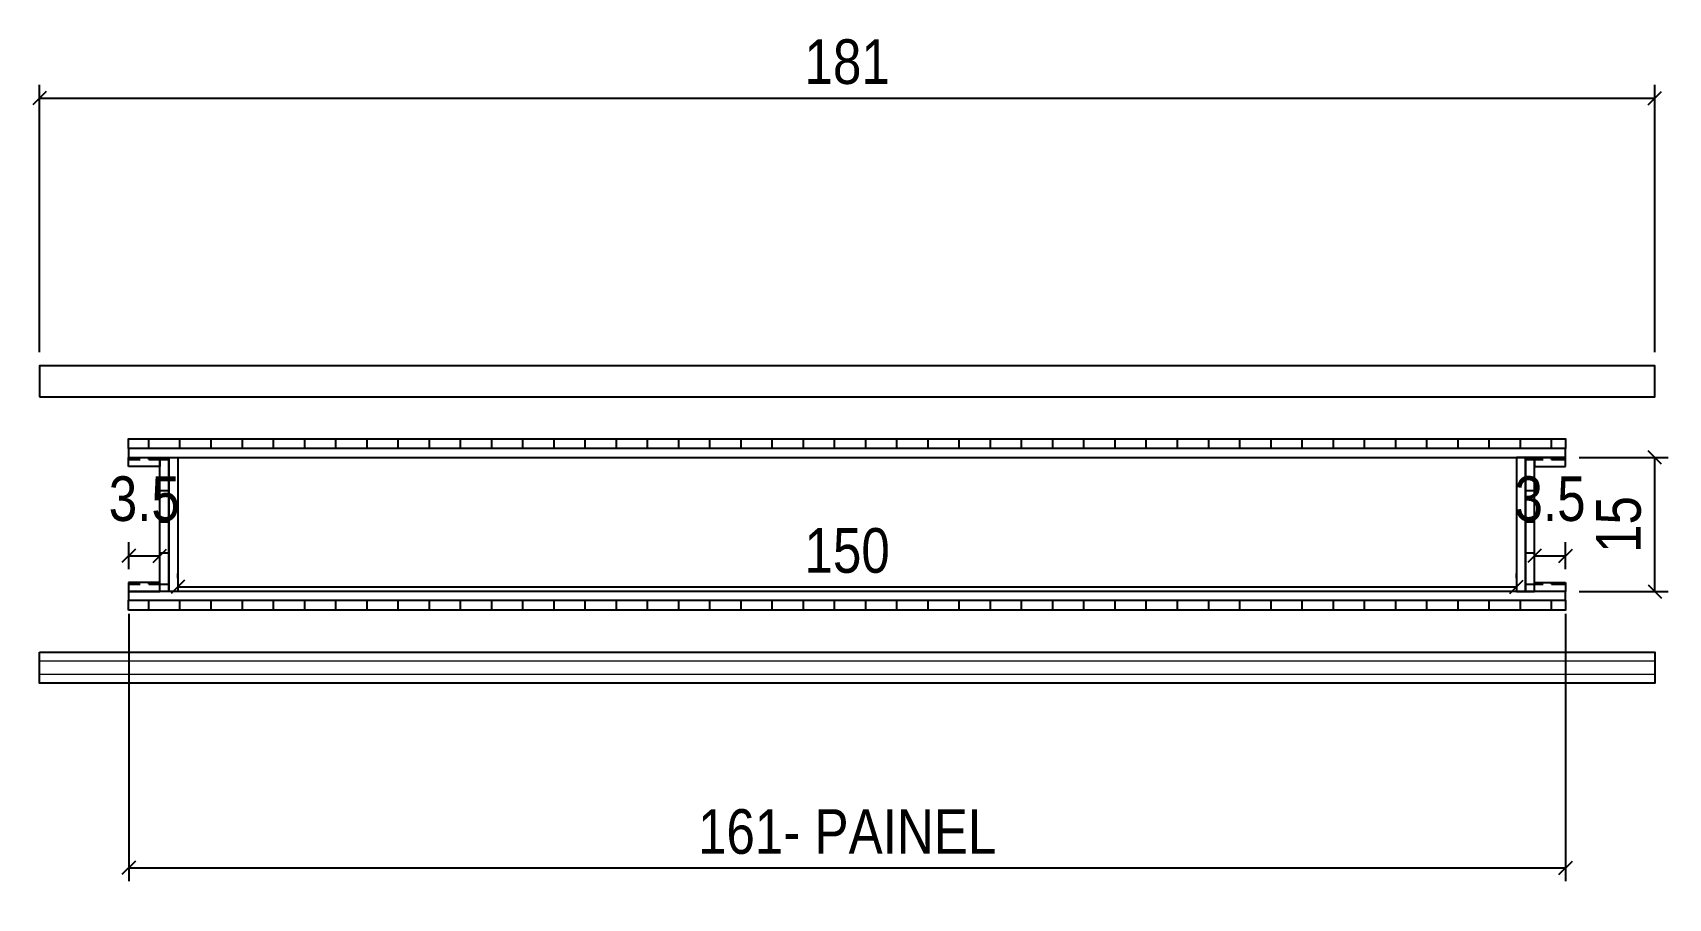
# Paper-space layout 'Layout1' of a CAD drawing. Extents: x 16 to 382, y 69 to 263.
import ezdxf

# ---------------------------------------------------------------- set-up
doc = ezdxf.new("R2010")
doc.units = 0
doc.layers.get('0').update_dxf_attribs({"color": 1, "lineweight": 9})
for name, color, linetype in [('COTA', 241, 'Continuous'), ('GRAVATA', 1, 'Continuous'), ('Painéis', 255, 'Continuous'), ('SARRAFO', 251, 'Continuous')]:
    doc.layers.add(name, color=color, linetype=linetype)
doc.layers.add('Hachura', color=251, linetype='Continuous', lineweight=9)
doc.styles.add('COTA TECNICA 2X', font='techl___.ttf', dxfattribs={"height": 10})
doc.dimstyles.new('cotax222', dxfattribs={"dimtxt": 10, "dimasz": 3, "dimexe": 3, "dimexo": 3, "dimgap": 3, "dimtad": 1, "dimdec": 1, "dimlfac": 0.5, "dimzin": 12, "dimdsep": 46, "dimtxsty": 'COTA TECNICA 2X', "dimblk1": 'OBLIQUE', "dimblk2": 'OBLIQUE', "dimsah": 1, "dimcen": 0.9, "dimclrd": 256, "dimclre": 256, "dimclrt": 256, "dimadec": 1, "dimazin": 3, "dimtfac": 1, "dimtdec": 1, "dimtmove": 2, "dimatfit": 3, "dimfxl": 1, "dimtolj": 1, "dimtzin": 12, "dimarcsym": 0})
doc.dimstyles.new('PAINELT', dxfattribs={"dimtxt": 10, "dimasz": 3, "dimexe": 3, "dimexo": 3, "dimgap": 3, "dimtad": 1, "dimdec": 1, "dimlfac": 0.5, "dimzin": 12, "dimdsep": 46, "dimtxsty": 'COTA TECNICA 2X', "dimblk1": 'OBLIQUE', "dimblk2": 'OBLIQUE', "dimsah": 1, "dimcen": 0.9, "dimclrd": 256, "dimclre": 256, "dimclrt": 256, "dimadec": 1, "dimazin": 3, "dimtfac": 1, "dimtdec": 1, "dimtmove": 0, "dimatfit": 3, "dimfxl": 1, "dimtolj": 1, "dimtzin": 12, "dimarcsym": 0})
pattern_1 = [(0, (0, 0), (0, 6.985), [5.08, -1.905]), (90, (0, 0), (-6.985, 4e-16), [5.08, -1.905])]

# ---------------------------------------------------------------- blocks, each defined once
blk = doc.blocks.new('_Oblique')
at = {"color": 0, "linetype": 'ByBlock', "lineweight": -2}
blk.add_line((-0.5, -0.5), (0.5, 0.5), dxfattribs=at)
blk = doc.blocks.new('*D2830')
at = {"layer": 'COTA', "linetype": 'ByBlock', "lineweight": -2, "transparency": 16777216}
for p, q in [((37.4, 133.06), (37.4, 73.06)), ((359.4, 133.06), (359.4, 73.06)), ((37.4, 76.06), (359.4, 76.06))]:
    blk.add_line(p, q, dxfattribs=at)
at = {"layer": 'Defpoints', "color": 0, "linetype": 'ByBlock', "transparency": 16777216}
for p in [(37.4, 136.06), (359.4, 136.06), (359.4, 76.06)]:
    blk.add_point(p, dxfattribs=at)
at = {"layer": 'COTA', "linetype": 'ByBlock', "lineweight": -2, "transparency": 16777216, "xscale": 3, "yscale": 3, "zscale": 3, "rotation": 180}
blk.add_blockref('_Oblique', (37.4, 76.06), dxfattribs=at)
at = {"layer": 'COTA', "linetype": 'ByBlock', "lineweight": -2, "transparency": 16777216, "xscale": 3, "yscale": 3, "zscale": 3}
blk.add_blockref('_Oblique', (359.4, 76.06), dxfattribs=at)
at = {"layer": 'COTA', "linetype": 'ByBlock', "transparency": 16777216, "insert": (198.4, 84.16), "char_height": 10, "attachment_point": 5, "style": 'COTA TECNICA 2X'}
blk.add_mtext('\\A1;161- PAINEL', dxfattribs=at)
blk = doc.blocks.new('*D2831')
at = {"layer": 'COTA', "linetype": 'ByBlock', "lineweight": -2, "transparency": 16777216}
for p, q in [((362.4, 168.06), (382.4, 168.06)), ((379.4, 138.06), (379.4, 168.06)), ((362.4, 138.06), (382.4, 138.06))]:
    blk.add_line(p, q, dxfattribs=at)
at = {"layer": 'Defpoints', "color": 0, "linetype": 'ByBlock', "transparency": 16777216}
for p in [(359.4, 168.06), (379.4, 168.06), (359.4, 138.06)]:
    blk.add_point(p, dxfattribs=at)
at = {"layer": 'COTA', "linetype": 'ByBlock', "lineweight": -2, "transparency": 16777216, "xscale": 3, "yscale": 3, "zscale": 3}
for p, rotation in [((379.4, 168.06), 90), ((379.4, 138.06), 270)]:
    blk.add_blockref('_Oblique', p, dxfattribs=dict(at, rotation=rotation))
at = {"layer": 'COTA', "linetype": 'ByBlock', "transparency": 16777216, "insert": (371.29, 153.06), "char_height": 10, "attachment_point": 5, "rotation": 90, "style": 'COTA TECNICA 2X'}
blk.add_mtext('\\A1;15', dxfattribs=at)
blk = doc.blocks.new('*D2832')
at = {"layer": 'COTA', "linetype": 'ByBlock', "lineweight": -2, "transparency": 16777216}
for p, q in [((37.4, 143.06), (37.4, 149.06)), ((44.4, 143.06), (44.4, 149.06)), ((37.4, 146.06), (44.4, 146.06))]:
    blk.add_line(p, q, dxfattribs=at)
at = {"layer": 'Defpoints', "color": 0, "linetype": 'ByBlock', "transparency": 16777216}
for p in [(44.4, 146.06), (37.4, 140.06), (44.4, 140.06)]:
    blk.add_point(p, dxfattribs=at)
at = {"layer": 'COTA', "linetype": 'ByBlock', "lineweight": -2, "transparency": 16777216, "xscale": 3, "yscale": 3, "zscale": 3, "rotation": 180}
blk.add_blockref('_Oblique', (37.4, 146.06), dxfattribs=at)
at = {"layer": 'COTA', "linetype": 'ByBlock', "lineweight": -2, "transparency": 16777216, "xscale": 3, "yscale": 3, "zscale": 3}
blk.add_blockref('_Oblique', (44.4, 146.06), dxfattribs=at)
at = {"layer": 'COTA', "linetype": 'ByBlock', "transparency": 16777216, "insert": (40.9, 158.78), "char_height": 10, "attachment_point": 5, "style": 'COTA TECNICA 2X'}
blk.add_mtext('\\A1;3.5', dxfattribs=at)
blk = doc.blocks.new('*D2833')
at = {"layer": 'COTA', "linetype": 'ByBlock', "lineweight": -2, "transparency": 16777216}
for p, q in [((352.4, 143.06), (352.4, 149.06)), ((359.4, 143.06), (359.4, 149.06)), ((352.4, 146.06), (359.4, 146.06))]:
    blk.add_line(p, q, dxfattribs=at)
at = {"layer": 'Defpoints', "color": 0, "linetype": 'ByBlock', "transparency": 16777216}
for p in [(359.4, 146.06), (352.4, 140.06), (359.4, 140.06)]:
    blk.add_point(p, dxfattribs=at)
at = {"layer": 'COTA', "linetype": 'ByBlock', "lineweight": -2, "transparency": 16777216, "xscale": 3, "yscale": 3, "zscale": 3, "rotation": 180}
blk.add_blockref('_Oblique', (352.4, 146.06), dxfattribs=at)
at = {"layer": 'COTA', "linetype": 'ByBlock', "lineweight": -2, "transparency": 16777216, "xscale": 3, "yscale": 3, "zscale": 3}
blk.add_blockref('_Oblique', (359.4, 146.06), dxfattribs=at)
at = {"layer": 'COTA', "linetype": 'ByBlock', "transparency": 16777216, "insert": (355.9, 158.78), "char_height": 10, "attachment_point": 5, "style": 'COTA TECNICA 2X'}
blk.add_mtext('\\A1;3.5', dxfattribs=at)
blk = doc.blocks.new('*D2834')
at = {"layer": 'COTA', "linetype": 'ByBlock', "lineweight": -2, "transparency": 16777216}
for p, q in [((48.4, 141.06), (48.4, 142.06)), ((348.4, 141.06), (348.4, 142.06)), ((48.4, 139.06), (348.4, 139.06))]:
    blk.add_line(p, q, dxfattribs=at)
at = {"layer": 'Defpoints', "color": 0, "linetype": 'ByBlock', "transparency": 16777216}
for p in [(48.4, 138.06), (348.4, 139.06), (348.4, 138.06)]:
    blk.add_point(p, dxfattribs=at)
at = {"layer": 'COTA', "linetype": 'ByBlock', "lineweight": -2, "transparency": 16777216, "xscale": 3, "yscale": 3, "zscale": 3, "rotation": 180}
blk.add_blockref('_Oblique', (48.4, 139.06), dxfattribs=at)
at = {"layer": 'COTA', "linetype": 'ByBlock', "lineweight": -2, "transparency": 16777216, "xscale": 3, "yscale": 3, "zscale": 3}
blk.add_blockref('_Oblique', (348.4, 139.06), dxfattribs=at)
at = {"layer": 'COTA', "linetype": 'ByBlock', "transparency": 16777216, "insert": (198.4, 147.17), "char_height": 10, "attachment_point": 5, "style": 'COTA TECNICA 2X'}
blk.add_mtext('\\A1;150', dxfattribs=at)
blk = doc.blocks.new('*D2835')
at = {"layer": 'COTA', "linetype": 'ByBlock', "lineweight": -2, "transparency": 16777216}
for p, q in [((17.4, 191.66), (17.4, 251.66)), ((379.4, 191.66), (379.4, 251.66)), ((17.4, 248.66), (379.4, 248.66))]:
    blk.add_line(p, q, dxfattribs=at)
at = {"layer": 'Defpoints', "color": 0, "linetype": 'ByBlock', "transparency": 16777216}
for p in [(379.4, 248.66), (17.4, 188.66), (379.4, 188.66)]:
    blk.add_point(p, dxfattribs=at)
at = {"layer": 'COTA', "linetype": 'ByBlock', "lineweight": -2, "transparency": 16777216, "xscale": 3, "yscale": 3, "zscale": 3, "rotation": 180}
blk.add_blockref('_Oblique', (17.4, 248.66), dxfattribs=at)
at = {"layer": 'COTA', "linetype": 'ByBlock', "lineweight": -2, "transparency": 16777216, "xscale": 3, "yscale": 3, "zscale": 3}
blk.add_blockref('_Oblique', (379.4, 248.66), dxfattribs=at)
at = {"layer": 'COTA', "linetype": 'ByBlock', "transparency": 16777216, "insert": (198.4, 256.76), "char_height": 10, "attachment_point": 5, "style": 'COTA TECNICA 2X'}
blk.add_mtext('\\A1;181', dxfattribs=at)

psp = doc.layouts.get("Layout1")

# ---------------------------------------------------------------- hatches: boundary and pattern name
at = {"layer": 'SARRAFO', "linetype": 'ByBlock'}
h = psp.add_hatch(dxfattribs=at)
h.set_pattern_fill('ANGLE', color=256)
h.set_pattern_definition(pattern_1)
h.paths.add_polyline_path([(359.39607, 172.2607), (37.39607, 172.2607), (37.39607, 170.0607), (359.39607, 170.0607)])
h = psp.add_hatch(dxfattribs=at)
h.set_pattern_fill('ANGLE', color=256)
h.set_pattern_definition(pattern_1)
h.paths.add_polyline_path([(44.39607, 168.0607), (37.39607, 168.0607), (37.39607, 166.0607), (44.39607, 166.0607)])
h = psp.add_hatch(dxfattribs=at)
h.set_pattern_fill('ANGLE', color=256)
h.set_pattern_definition(pattern_1)
h.paths.add_polyline_path([(46.39607, 168.0607), (44.39607, 168.0607), (44.39607, 138.0607), (46.39607, 138.0607)])
h = psp.add_hatch(dxfattribs=at)
h.set_pattern_fill('ANGLE', color=256)
h.set_pattern_definition(pattern_1)
h.paths.add_polyline_path([(352.39607, 168.0607), (350.39607, 168.0607), (350.39607, 138.0607), (352.39607, 138.0607)])
h = psp.add_hatch(dxfattribs=at)
h.set_pattern_fill('ANGLE', color=256)
h.set_pattern_definition(pattern_1)
h.paths.add_polyline_path([(359.39607, 168.0607), (352.39607, 168.0607), (352.39607, 166.0607), (359.39607, 166.0607)])
h = psp.add_hatch(dxfattribs=at)
h.set_pattern_fill('ANGLE', color=256)
h.set_pattern_definition(pattern_1)
h.paths.add_polyline_path([(44.39607, 140.0607), (37.39607, 140.0607), (37.39607, 138.0607), (44.39607, 138.0607)])
h = psp.add_hatch(dxfattribs=at)
h.set_pattern_fill('ANGLE', color=256)
h.set_pattern_definition(pattern_1)
h.paths.add_polyline_path([(359.39607, 140.0607), (352.39607, 140.0607), (352.39607, 138.0607), (359.39607, 138.0607)])
h = psp.add_hatch(dxfattribs=at)
h.set_pattern_fill('ANGLE', color=256)
h.set_pattern_definition(pattern_1)
h.paths.add_polyline_path([(359.39607, 136.0607), (37.39607, 136.0607), (37.39607, 133.8607), (359.39607, 133.8607)])

# ---------------------------------------------------------------- linework, layer by layer
at = {"layer": 'GRAVATA', "linetype": 'ByBlock'}
for points in [[(17.39607, 181.6607), (379.39607, 181.6607), (379.39607, 188.6607), (17.39607, 188.6607)], [(17.39607, 124.4607), (379.39607, 124.4607), (379.39607, 117.4607), (17.39607, 117.4607)]]:
    psp.add_lwpolyline(points, close=True, dxfattribs=at)
at = {"layer": 'Hachura', "linetype": 'ByBlock'}
psp.add_lwpolyline([(17.39607, 122.4607), (379.39607, 122.4607), (379.39607, 119.4607), (17.39607, 119.4607)], close=True, dxfattribs=at)
at = {"layer": 'Painéis', "linetype": 'ByBlock'}
for points in [[(37.39607, 168.0607), (359.39607, 168.0607), (359.39607, 170.0607), (37.39607, 170.0607)], [(46.39607, 138.0607), (46.39607, 168.0607), (48.39607, 168.0607), (48.39607, 138.0607)], [(348.39607, 138.0607), (350.39607, 138.0607), (350.39607, 168.0607), (348.39607, 168.0607)], [(37.39607, 136.0607), (359.39607, 136.0607), (359.39607, 138.0607), (37.39607, 138.0607)]]:
    psp.add_lwpolyline(points, close=True, dxfattribs=at)
at = {"layer": 'SARRAFO', "linetype": 'ByBlock'}
for points in [[(37.39607, 170.0607), (37.39607, 172.2607), (359.39607, 172.2607), (359.39607, 170.0607)], [(37.39607, 166.0607), (37.39607, 168.0607), (44.39607, 168.0607), (44.39607, 166.0607)], [(44.39607, 138.0607), (44.39607, 168.0607), (46.39607, 168.0607), (46.39607, 138.0607)], [(350.39607, 138.0607), (352.39607, 138.0607), (352.39607, 168.0607), (350.39607, 168.0607)], [(359.39607, 166.0607), (359.39607, 168.0607), (352.39607, 168.0607), (352.39607, 166.0607)], [(37.39607, 140.0607), (37.39607, 138.0607), (44.39607, 138.0607), (44.39607, 140.0607)], [(359.39607, 140.0607), (359.39607, 138.0607), (352.39607, 138.0607), (352.39607, 140.0607)], [(37.39607, 133.8607), (37.39607, 136.0607), (359.39607, 136.0607), (359.39607, 133.8607)]]:
    psp.add_lwpolyline(points, close=True, dxfattribs=at)

# ---------------------------------------------------------------- dimensions: what is measured, and where the dimension line sits
at = {"layer": 'COTA', "linetype": 'ByBlock'}
for base, p1, p2, picture, middle in [((379.39607, 248.6607), (17.39607, 188.6607), (379.39607, 188.6607), '*D2835', (198.39607, 256.75573)), ((44.39607, 146.0607), (37.39607, 140.0607), (44.39607, 140.0607), '*D2832', (40.89607, 158.78)), ((359.39607, 146.0607), (352.39607, 140.0607), (359.39607, 140.0607), '*D2833', (355.89607, 158.78)), ((348.39607, 139.0607), (48.39607, 138.0607), (348.39607, 138.0607), '*D2834', (198.39607, 147.17035))]:
    dim = psp.add_linear_dim(base=base, p1=p1, p2=p2, dimstyle='cotax222', dxfattribs=at)
    dim.commit()
    dim.dimension.update_dxf_attribs({"geometry": picture, "text_midpoint": middle})
dim = psp.add_linear_dim(base=(379.39607, 168.0607), p1=(359.39607, 138.0607), p2=(359.39607, 168.0607), angle=90, dimstyle='cotax222', dxfattribs=at)
dim.commit()
dim.dimension.update_dxf_attribs({"geometry": '*D2831', "text_midpoint": (371.28642, 153.0607)})
dim = psp.add_linear_dim(base=(359.39607, 76.0607), p1=(37.39607, 136.0607), p2=(359.39607, 136.0607), dimstyle='PAINELT', override={"dimpost": '- PAINEL'}, dxfattribs=at)
dim.commit()
dim.dimension.update_dxf_attribs({"geometry": '*D2830', "text_midpoint": (198.39607, 84.16304)})

doc.saveas('drawing.dxf')
